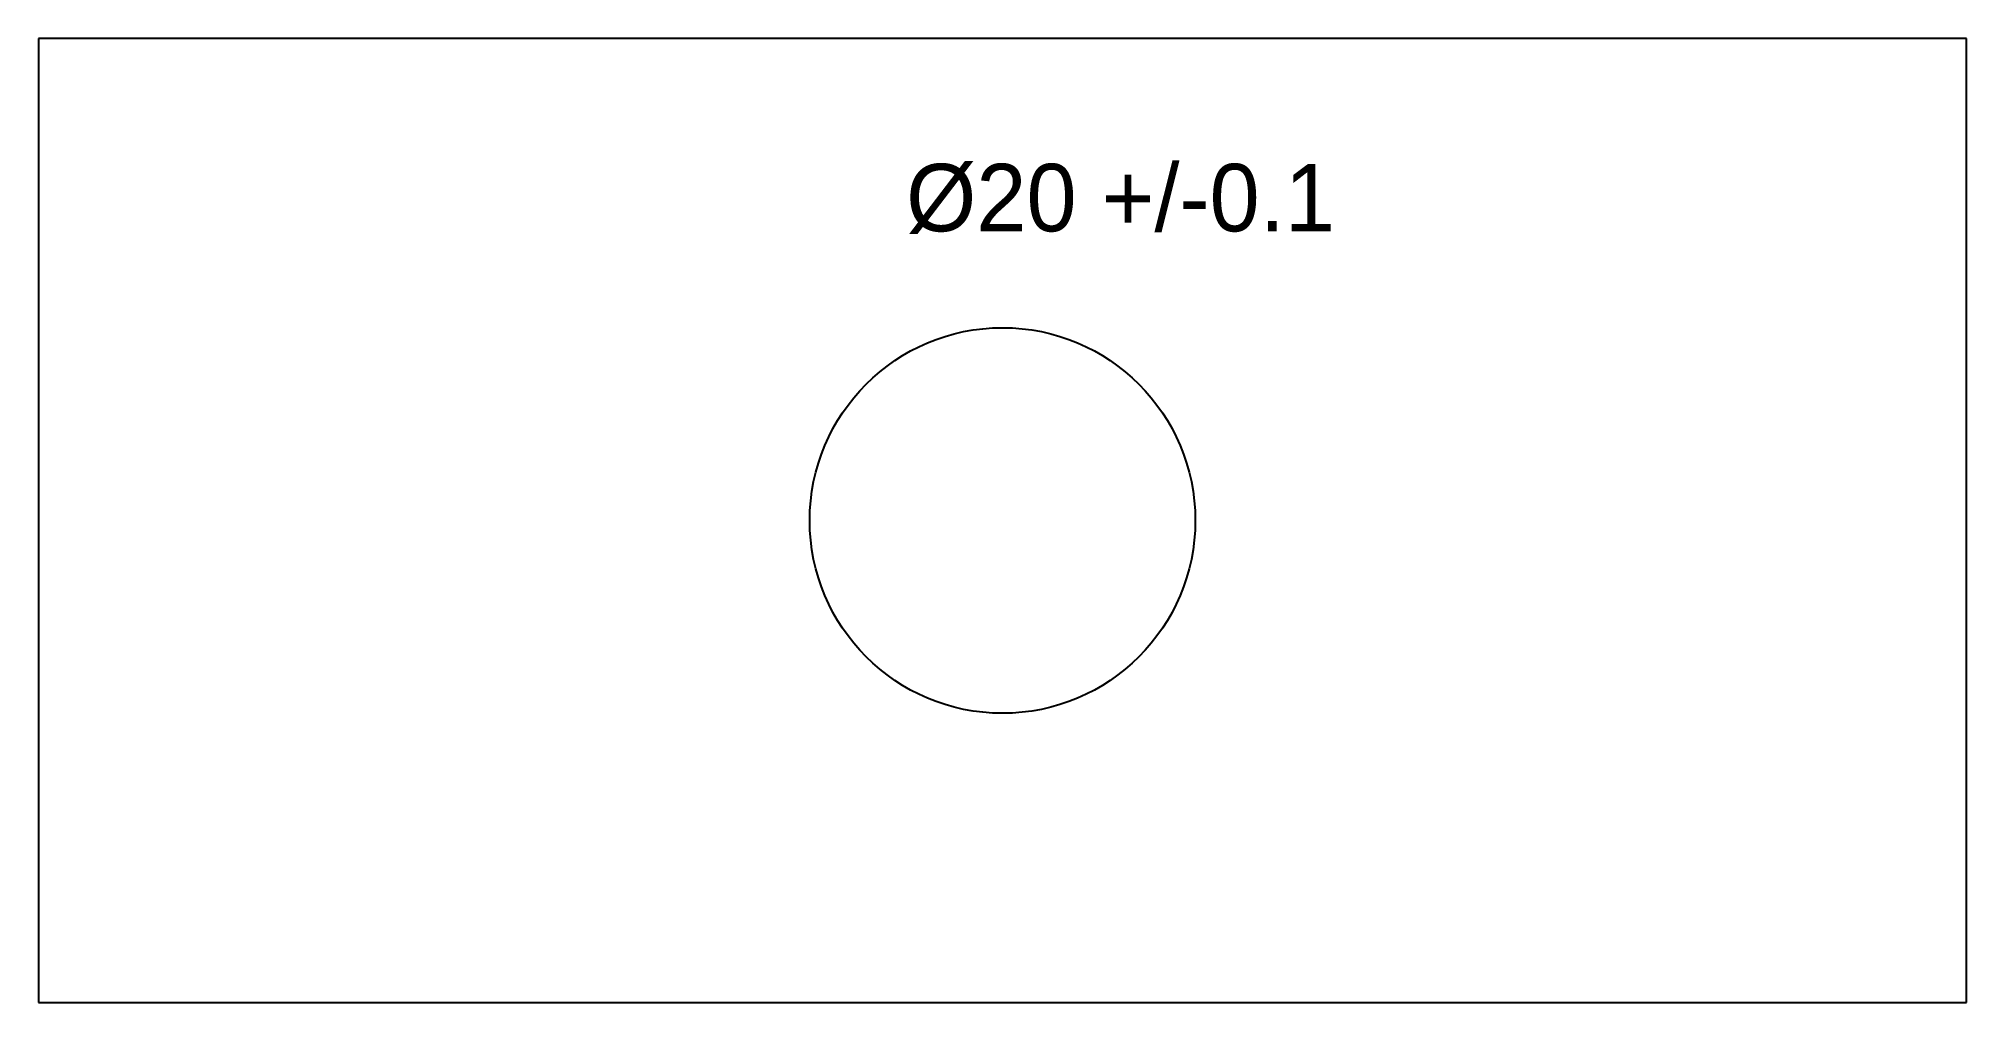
# Model space of a CAD drawing. Header units: metres. Extents: x 0 to 100, y 0 to 50.
import ezdxf

# ---------------------------------------------------------------- set-up
doc = ezdxf.new("R2010")
doc.units = ezdxf.units.M

msp = doc.modelspace()

# ---------------------------------------------------------------- linework, layer by layer
at = {"layer": 'HOLES'}
msp.add_circle((50, 25), 10, dxfattribs=at)
at = {"layer": 'OUTLINE'}
for p, q in [((100, 50), (0, 50)), ((0, 50), (0, 0)), ((100, 0), (100, 50)), ((0, 0), (100, 0))]:
    msp.add_line(p, q, dxfattribs=at)

# ---------------------------------------------------------------- texts
at = {"layer": 'DIMENSIONS'}
msp.add_text('%%C20 +/-0.1', height=3.5, dxfattribs=at).set_placement((45, 40))

doc.saveas('drawing.dxf')
